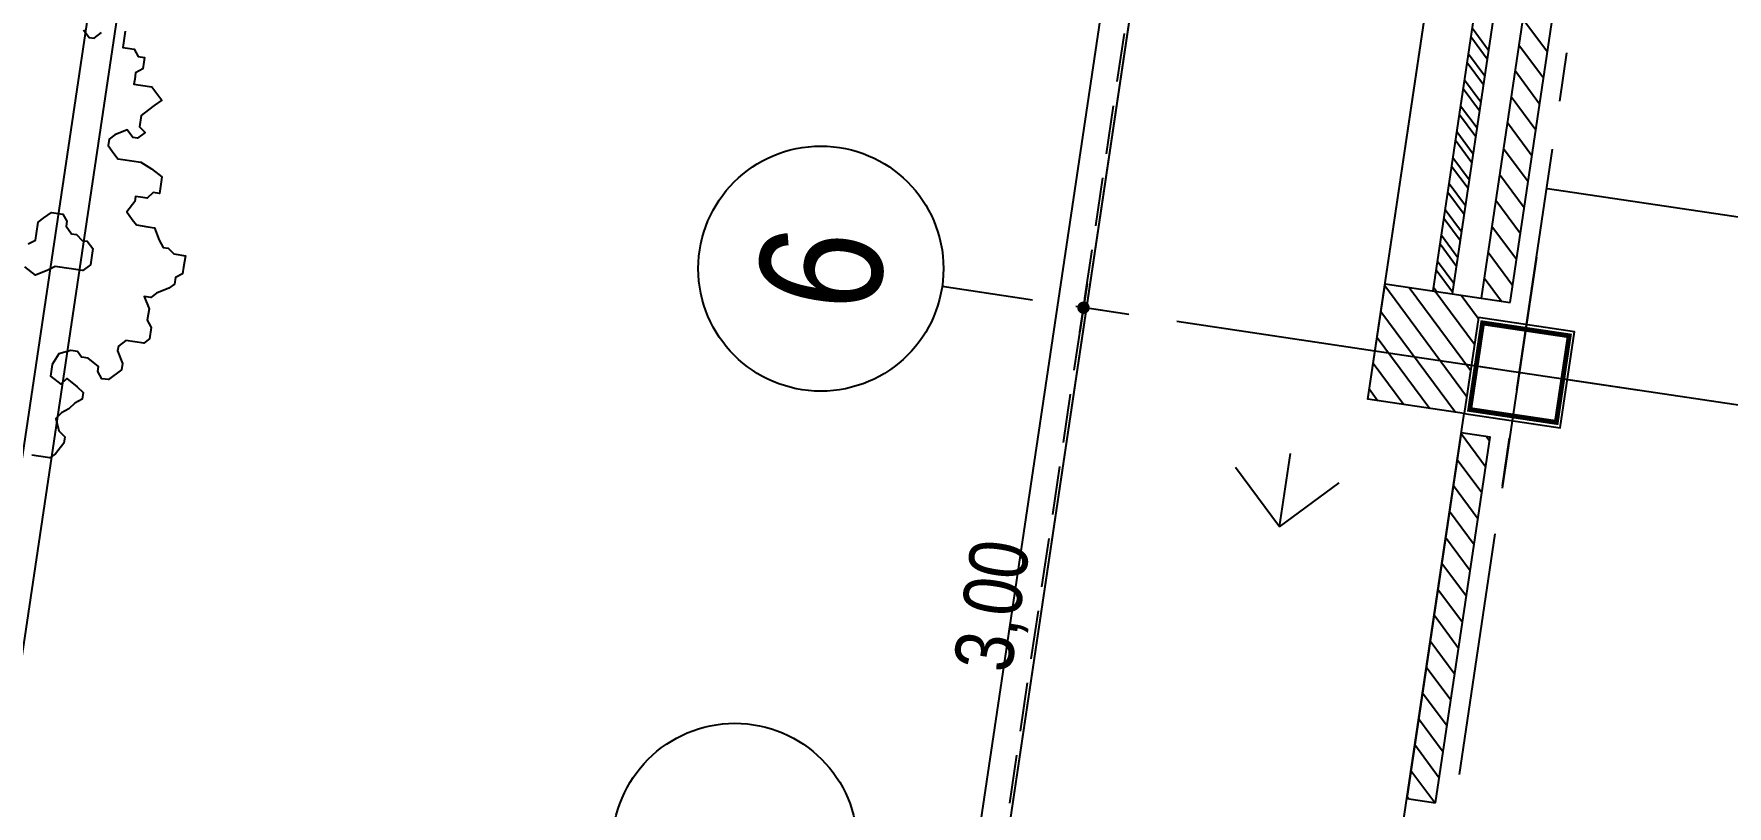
# Model space of a CAD drawing. Header units: millimetres. Extents: x 338 to 506, y 179 to 335.
# Drawn here: x 385.95 to 394.65, y 242.46 to 246.43 of the extents above; entities that cross this region are included whole.
import ezdxf
from ezdxf.enums import TextEntityAlignment as Align

# ---------------------------------------------------------------- set-up
doc = ezdxf.new("R2010")
doc.units = ezdxf.units.MM
doc.linetypes.add('CENTER', pattern=[2, 1.25, -0.25, 0.25, -0.25])
doc.linetypes.add('DASHED2', pattern=[0.375, 0.25, -0.125])
for name, color, linetype in [('ANDEN', 251, 'Continuous'), ('ARBOL-TOP', 3, 'Continuous'), ('COLUMNAS', 252, 'Continuous'), ('COTAS', 30, 'Continuous'), ('CUBIERTA', 254, 'Continuous'), ('EJES-COLUMNAS', 3, 'CENTER'), ('EJES_DE_COLUMNA', 255, 'DASHED2'), ('MUROS', 32, 'Continuous'), ('PISO', 253, 'Continuous')]:
    doc.layers.add(name, color=color, linetype=linetype)
doc.styles.get("Standard").update_dxf_attribs({"font": 'ARIALUNI.ttf'})
doc.styles.add('TECHNIC', font='txt')
doc.dimstyles.new('CONSTRUIME', dxfattribs={"dimtxt": 0.09, "dimasz": 0.027, "dimexe": 0.04, "dimexo": 0.1, "dimgap": 0.04, "dimtad": 1, "dimtih": 1, "dimtoh": 1, "dimdec": 4, "dimzin": 5, "dimdsep": 46, "dimtxsty": 'Standard', "dimcen": -0.05, "dimclrd": 253, "dimclre": 253, "dimclrt": 7, "dimadec": 0, "dimazin": 0, "dimtfac": 1, "dimtdec": 4, "dimtmove": 2, "dimatfit": 3, "dimfxl": 1, "dimtolj": 1, "dimarcsym": 0})

# ---------------------------------------------------------------- blocks, each defined once
blk = doc.blocks.new('ARBOLITO')
at = {"linetype": 'ByBlock'}
for points in [[(463.2229, 69.2171), (463.2312, 69.2088), (463.2375, 69.2088), (463.2458, 69.2171)], [(463.2749, 69.2233), (463.2749, 69.2171), (463.2749, 69.2026), (463.2811, 69.2026), (463.2894, 69.2026), (463.2956, 69.1943), (463.3039, 69.1943), (463.3039, 69.188), (463.3039, 69.1797), (463.2956, 69.1735), (463.2956, 69.1652), (463.2956, 69.1589), (463.3039, 69.1589), (463.3185, 69.1589), (463.333, 69.1444), (463.3247, 69.1361), (463.3185, 69.1298), (463.3102, 69.1215), (463.3102, 69.107), (463.3185, 69.1008), (463.3102, 69.0924), (463.3039, 69.0924), (463.2956, 69.1008), (463.2811, 69.0924), (463.2749, 69.0862), (463.2749, 69.0779), (463.2811, 69.0717), (463.2894, 69.0633), (463.2956, 69.0633), (463.3185, 69.0633), (463.333, 69.0571), (463.3476, 69.0488), (463.3476, 69.0426), (463.3476, 69.028), (463.3393, 69.028), (463.333, 69.0197), (463.3247, 69.0197), (463.3185, 69.0197), (463.3185, 69.0135), (463.3102, 68.9989), (463.3185, 68.9906), (463.3247, 68.9844), (463.3393, 68.9844), (463.3476, 68.9844), (463.3559, 68.9698), (463.3621, 68.9615), (463.3684, 68.9615), (463.3767, 68.9553), (463.3912, 68.9553), (463.3912, 68.9408), (463.3912, 68.9324), (463.3829, 68.9262), (463.3829, 68.9179), (463.3767, 68.9117), (463.3621, 68.9034), (463.3559, 68.8971), (463.3476, 68.8971), (463.3559, 68.8826), (463.3559, 68.868), (463.3621, 68.8597), (463.3621, 68.8452), (463.3559, 68.8389), (463.333, 68.8389), (463.3247, 68.8306), (463.3247, 68.8244), (463.333, 68.8098), (463.333, 68.8015), (463.3185, 68.787), (463.3102, 68.787), (463.3039, 68.7953), (463.3039, 68.8015), (463.2894, 68.8098), (463.2811, 68.8098), (463.2749, 68.8161), (463.2665, 68.8161), (463.252, 68.8098), (463.2458, 68.7953), (463.2458, 68.7808), (463.2603, 68.7724), (463.2665, 68.7808), (463.2811, 68.7724), (463.2894, 68.7662), (463.2894, 68.7579), (463.2811, 68.7517), (463.2749, 68.7434), (463.2665, 68.7371), (463.2603, 68.7288), (463.2665, 68.7143), (463.2749, 68.708), (463.2749, 68.6997), (463.2665, 68.6852), (463.2603, 68.6789), (463.2458, 68.6789), (463.2375, 68.6789)], [(463.2229, 69.2171), (463.2312, 69.2088), (463.2375, 69.2088), (463.2458, 69.2171)], [(463.2749, 69.2233), (463.2749, 69.2171), (463.2749, 69.2026), (463.2811, 69.2026), (463.2894, 69.2026), (463.2956, 69.1943), (463.3039, 69.1943), (463.3039, 69.188), (463.3039, 69.1797), (463.2956, 69.1735), (463.2956, 69.1652), (463.2956, 69.1589), (463.3039, 69.1589), (463.3185, 69.1589), (463.333, 69.1444), (463.3247, 69.1361), (463.3185, 69.1298), (463.3102, 69.1215), (463.3102, 69.107), (463.3185, 69.1008), (463.3102, 69.0924), (463.3039, 69.0924), (463.2956, 69.1008), (463.2811, 69.0924), (463.2749, 69.0862), (463.2749, 69.0779), (463.2811, 69.0717), (463.2894, 69.0633), (463.2956, 69.0633), (463.3185, 69.0633), (463.333, 69.0571), (463.3476, 69.0488), (463.3476, 69.0426), (463.3476, 69.028), (463.3393, 69.028), (463.333, 69.0197), (463.3247, 69.0197), (463.3185, 69.0197), (463.3185, 69.0135), (463.3102, 68.9989), (463.3185, 68.9906), (463.3247, 68.9844), (463.3393, 68.9844), (463.3476, 68.9844), (463.3559, 68.9698), (463.3621, 68.9615), (463.3684, 68.9615), (463.3767, 68.9553), (463.3912, 68.9553), (463.3912, 68.9408), (463.3912, 68.9324), (463.3829, 68.9262), (463.3829, 68.9179), (463.3767, 68.9117), (463.3621, 68.9034), (463.3559, 68.8971), (463.3476, 68.8971), (463.3559, 68.8826), (463.3559, 68.868), (463.3621, 68.8597), (463.3621, 68.8452), (463.3559, 68.8389), (463.333, 68.8389), (463.3247, 68.8306), (463.3247, 68.8244), (463.333, 68.8098), (463.333, 68.8015), (463.3185, 68.787), (463.3102, 68.787), (463.3039, 68.7953), (463.3039, 68.8015), (463.2894, 68.8098), (463.2811, 68.8098), (463.2749, 68.8161), (463.2665, 68.8161), (463.252, 68.8098), (463.2458, 68.7953), (463.2458, 68.7808), (463.2603, 68.7724), (463.2665, 68.7808), (463.2811, 68.7724), (463.2894, 68.7662), (463.2894, 68.7579), (463.2811, 68.7517), (463.2749, 68.7434), (463.2665, 68.7371), (463.2603, 68.7288), (463.2665, 68.7143), (463.2749, 68.708), (463.2749, 68.6997), (463.2665, 68.6852), (463.2603, 68.6789), (463.2458, 68.6789), (463.2375, 68.6789)], [(463.2375, 68.9179), (463.2312, 68.9179), (463.2229, 68.9117), (463.2084, 68.9034), (463.1938, 68.9117)], [(463.1938, 68.9408), (463.2021, 68.947), (463.2021, 68.9553), (463.2021, 68.9698), (463.2084, 68.9761), (463.2167, 68.9844), (463.2229, 68.9844), (463.2312, 68.9844), (463.2375, 68.9761), (463.2375, 68.9698), (463.2458, 68.9615), (463.252, 68.9615), (463.2603, 68.9553), (463.2665, 68.9553), (463.2749, 68.947), (463.2749, 68.9324), (463.2749, 68.9262), (463.2665, 68.9179), (463.2603, 68.9179), (463.252, 68.9179), (463.2458, 68.9179), (463.2375, 68.9179), (463.2375, 68.9179)], [(463.2375, 68.9179), (463.2312, 68.9179), (463.2229, 68.9117), (463.2084, 68.9034), (463.1938, 68.9117)], [(463.1938, 68.9408), (463.2021, 68.947), (463.2021, 68.9553), (463.2021, 68.9698), (463.2084, 68.9761), (463.2167, 68.9844), (463.2229, 68.9844), (463.2312, 68.9844), (463.2375, 68.9761), (463.2375, 68.9698), (463.2458, 68.9615), (463.252, 68.9615), (463.2603, 68.9553), (463.2665, 68.9553), (463.2749, 68.947), (463.2749, 68.9324), (463.2749, 68.9262), (463.2665, 68.9179), (463.2603, 68.9179), (463.252, 68.9179), (463.2458, 68.9179), (463.2375, 68.9179)]]:
    blk.add_lwpolyline(points, dxfattribs=at)
blk = doc.blocks.new('*X987')
at = {"color": 0}
for q in [(61.6486, 102.8223), (61.6486, 102.2835), (61.7602, 102.5529)]:
    blk.add_line((61.3792, 102.5529), q, dxfattribs=at)
blk = doc.blocks.new('*X86')
at = {"color": 0}
for p, q in [((2952.8718, 1981.9887), (2952.8613, 1981.9781)), ((2953.0065, 1981.9887), (2952.8613, 1981.8434)), ((2953.1412, 1981.9887), (2952.9912, 1981.8387)), ((2953.2759, 1981.9887), (2953.1259, 1981.8387)), ((2953.4106, 1981.9887), (2953.2606, 1981.8387)), ((2953.5453, 1981.9887), (2953.3953, 1981.8387)), ((2953.68, 1981.9887), (2953.53, 1981.8387)), ((2953.8148, 1981.9887), (2953.6648, 1981.8387)), ((2953.9495, 1981.9887), (2953.7995, 1981.8387)), ((2954.0842, 1981.9887), (2953.9342, 1981.8387)), ((2954.2189, 1981.9887), (2954.0689, 1981.8387)), ((2954.3536, 1981.9887), (2954.2036, 1981.8387)), ((2954.4883, 1981.9887), (2954.3383, 1981.8387)), ((2954.623, 1981.9887), (2954.473, 1981.8387)), ((2954.7577, 1981.9887), (2954.6077, 1981.8387)), ((2955.5659, 1981.9887), (2955.4613, 1981.8841)), ((2955.7006, 1981.9887), (2955.5506, 1981.8387)), ((2955.8353, 1981.9887), (2955.6853, 1981.8387)), ((2955.97, 1981.9887), (2955.82, 1981.8387)), ((2956.1047, 1981.9887), (2955.9547, 1981.8387)), ((2956.2394, 1981.9887), (2956.0894, 1981.8387)), ((2956.3741, 1981.9887), (2956.2241, 1981.8387)), ((2956.5088, 1981.9887), (2956.3588, 1981.8387)), ((2956.6435, 1981.9887), (2956.4935, 1981.8387)), ((2956.7782, 1981.9887), (2956.6282, 1981.8387)), ((2956.9129, 1981.9887), (2956.7629, 1981.8387)), ((2954.7613, 1981.8576), (2954.7424, 1981.8387))]:
    blk.add_line(p, q, dxfattribs=at)
blk = doc.blocks.new('*X93')
at = {"color": 0}
for p, q in [((2955.4613, 1982.2206), (2955.4794, 1982.2387)), ((2955.4692, 1982.1387), (2955.5692, 1982.2387)), ((2955.5141, 1982.1387), (2955.6141, 1982.2387)), ((2955.6039, 1982.1387), (2955.7039, 1982.2387)), ((2955.6488, 1982.1387), (2955.7488, 1982.2387)), ((2955.7386, 1982.1387), (2955.8386, 1982.2387)), ((2955.7835, 1982.1387), (2955.8835, 1982.2387)), ((2955.8733, 1982.1387), (2955.9733, 1982.2387)), ((2955.9182, 1982.1387), (2956.0182, 1982.2387)), ((2956.008, 1982.1387), (2956.108, 1982.2387)), ((2956.0529, 1982.1387), (2956.1529, 1982.2387)), ((2956.1427, 1982.1387), (2956.2427, 1982.2387)), ((2956.1876, 1982.1387), (2956.2876, 1982.2387)), ((2956.2774, 1982.1387), (2956.3774, 1982.2387)), ((2956.3223, 1982.1387), (2956.4223, 1982.2387)), ((2956.4121, 1982.1387), (2956.5121, 1982.2387)), ((2956.457, 1982.1387), (2956.557, 1982.2387)), ((2956.5468, 1982.1387), (2956.6468, 1982.2387)), ((2956.5917, 1982.1387), (2956.6917, 1982.2387)), ((2956.6815, 1982.1387), (2956.7815, 1982.2387)), ((2956.7264, 1982.1387), (2956.8264, 1982.2387))]:
    blk.add_line(p, q, dxfattribs=at)
blk = doc.blocks.new('SALON_MULTIPLE')
at = {"layer": 'MUROS', "color": 32}
for p, q in [((2954.8613, 1981.98867), (2954.8613, 1982.48867)), ((2954.8613, 1982.48867), (2955.4613, 1982.48867)), ((2954.8613, 1982.48867), (2961.4249, 1982.48867)), ((2955.4613, 1982.48867), (2955.4613, 1981.98867))]:
    blk.add_line(p, q, dxfattribs=at)
at = {"layer": 'MUROS', "linetype": 'Continuous'}
for p, q in [((2955.31771, 1982.48867), (2954.8613, 1982.03226)), ((2955.18301, 1982.48867), (2954.8613, 1982.16696)), ((2955.0483, 1982.48867), (2954.8613, 1982.30167)), ((2954.9136, 1982.48867), (2954.8613, 1982.43637)), ((2955.45242, 1982.48867), (2954.95242, 1981.98867)), ((2955.4613, 1982.36285), (2955.08712, 1981.98867)), ((2955.4613, 1982.22815), (2955.22182, 1981.98867)), ((2955.4613, 1982.09344), (2955.35653, 1981.98867))]:
    blk.add_line(p, q, dxfattribs=at)
at = {"layer": 'MUROS', "color": 30}
for p, q in [((2955.4613, 1982.23867), (2961.4249, 1982.23867)), ((2955.4613, 1982.13867), (2961.4249, 1982.13867))]:
    blk.add_line(p, q, dxfattribs=at)
at = {"layer": 'MUROS'}
for points in [[(2952.8613, 1981.83867), (2954.7613, 1981.83867), (2954.7613, 1981.98867), (2952.8613, 1981.98867), (2952.8613, 1981.83867)], [(2955.4613, 1981.83867), (2961.8749, 1981.83867), (2961.8749, 1981.98867), (2955.4613, 1981.98867), (2955.4613, 1981.83867)]]:
    blk.add_lwpolyline(points, dxfattribs=at)
at = {"layer": 'PISO'}
blk.add_line((2956.06736, 1972.97534), (2956.06736, 1981.73534), dxfattribs=at)
at = {"linetype": 'Continuous'}
blk.add_blockref('*X93', (0, 0), dxfattribs=at)
at = {"layer": 'MUROS', "linetype": 'Continuous'}
blk.add_blockref('*X86', (0, 0), dxfattribs=at)
blk = doc.blocks.new('ARROW')
at = {"layer": 'COTAS', "color": 1}
blk.add_line((2.5, 0), (-2.5, 0), dxfattribs=at)
at = {"layer": 'COTAS', "color": 1, "const_width": 0.635}
blk.add_lwpolyline([(-0.32, 0, 1), (0.32, 0, 1)], format="xyb", close=True, dxfattribs=at)
blk = doc.blocks.new('*U712')
at = {"layer": 'EJES_DE_COLUMNA', "color": 7, "style": 'TECHNIC'}
blk.add_text('3,00', height=0.3, dxfattribs=at).set_placement((691.6487, 199.0935))
blk = doc.blocks.new('*D637')
at = {"layer": 'DEFPOINTS', "color": 0, "transparency": 16777216}
for p in [(693.5663, 199.0013), (690.5663, 198.789), (693.5663, 198.789)]:
    blk.add_point(p, dxfattribs=at)
at = {"layer": 'EJES_DE_COLUMNA', "color": 253, "transparency": 16777216}
for p, q in [((690.5663, 198.9013), (690.5663, 199.0413)), ((690.6163, 199.0013), (693.5163, 199.0013)), ((693.5663, 198.9013), (693.5663, 199.0413))]:
    blk.add_line(p, q, dxfattribs=at)
at = {"transparency": 16777216}
blk.add_blockref('*U712', (0, 0), dxfattribs=at)
at = {"layer": 'EJES_DE_COLUMNA', "color": 253, "transparency": 16777216, "xscale": 0.05, "yscale": 0.05, "zscale": 0.05, "rotation": 180}
blk.add_blockref('ARROW', (690.5663, 199.0013), dxfattribs=at)
at = {"layer": 'EJES_DE_COLUMNA', "color": 253, "transparency": 16777216, "xscale": 0.05, "yscale": 0.05, "zscale": 0.05}
blk.add_blockref('ARROW', (693.5663, 199.0013), dxfattribs=at)
blk = doc.blocks.new('*U713')
at = {"layer": 'EJES_DE_COLUMNA', "color": 7, "style": 'TECHNIC'}
blk.add_text('7,51', height=0.3, dxfattribs=at).set_placement((696.9691, 199.0935))
blk = doc.blocks.new('*D638')
at = {"layer": 'DEFPOINTS', "color": 0, "transparency": 16777216}
for p in [(701.0799, 199.0013), (693.5663, 198.789), (701.0799, 198.789)]:
    blk.add_point(p, dxfattribs=at)
at = {"layer": 'EJES_DE_COLUMNA', "color": 253, "transparency": 16777216}
for p, q in [((693.5663, 198.9013), (693.5663, 199.0413)), ((693.6163, 199.0013), (701.0299, 199.0013)), ((701.0799, 198.9013), (701.0799, 199.0413))]:
    blk.add_line(p, q, dxfattribs=at)
at = {"transparency": 16777216}
blk.add_blockref('*U713', (0, 0), dxfattribs=at)
at = {"layer": 'EJES_DE_COLUMNA', "color": 253, "transparency": 16777216, "xscale": 0.05, "yscale": 0.05, "zscale": 0.05, "rotation": 180}
blk.add_blockref('ARROW', (693.5663, 199.0013), dxfattribs=at)
at = {"layer": 'EJES_DE_COLUMNA', "color": 253, "transparency": 16777216, "xscale": 0.05, "yscale": 0.05, "zscale": 0.05}
blk.add_blockref('ARROW', (701.0799, 199.0013), dxfattribs=at)
blk = doc.blocks.new('COLUMNAS')
at = {"layer": 'COLUMNAS', "color": 6}
blk.add_lwpolyline([(-584.4662, 220.8193), (-584.9662, 220.8193), (-584.9662, 220.3193), (-584.4662, 220.3193), (-584.4662, 220.8193)], dxfattribs=at)
at = {"layer": 'COLUMNAS', "color": 6, "const_width": 0.025}
blk.add_lwpolyline([(-584.9412, 220.3434), (-584.4912, 220.3434), (-584.4912, 220.7935), (-584.9412, 220.7935)], close=True, dxfattribs=at)
at = {"layer": 'EJES-COLUMNAS'}
for p, q in [((-584.7162, 219.9571), (-584.7162, 221.1571)), ((-584.7162, 219.9571), (-584.7162, 221.1571)), ((-584.1162, 220.5693), (-585.3162, 220.5693))]:
    blk.add_line(p, q, dxfattribs=at)
blk = doc.blocks.new('EJES_ESTRUCTURALES')
at = {"layer": 'EJES_DE_COLUMNA', "color": 9, "linetype": 'CENTER'}
for p, q in [((693.56628, 131.2663), (693.56628, 199.7363)), ((661.47768, 196.7363), (759.37077, 196.7363))]:
    blk.add_line(p, q, dxfattribs=at)
at = {"layer": 'EJES_DE_COLUMNA', "color": 9, "linetype": 'Continuous'}
for centre in [(690.56628, 200.3663), (693.56628, 200.3663)]:
    blk.add_circle(centre, 0.63, dxfattribs=at)
at = {"layer": 'EJES_DE_COLUMNA', "color": 1, "style": 'TECHNIC'}
blk.add_text('6', height=0.63, dxfattribs=at).set_placement((693.56628, 200.3663), align=Align.MIDDLE)
at = {"layer": 'EJES_DE_COLUMNA'}
for base, p1, p2, picture, middle in [((693.56628, 199.00127), (690.56628, 198.78901), (693.56628, 198.78901), '*D637', (692.06628, 199.21737)), ((701.07988, 199.00127), (693.56628, 198.78901), (701.07988, 198.78901), '*D638', (697.32308, 199.21737))]:
    dim = blk.add_linear_dim(base=base, p1=p1, p2=p2, dimstyle='CONSTRUIME', override={"dimtxt": 0.3, "dimasz": 0.05}, dxfattribs=at)
    dim.commit()
    dim.dimension.update_dxf_attribs({"geometry": picture, "text_midpoint": middle})
blk = doc.blocks.new('A$C7152A42C')
at = {"layer": 'ANDEN'}
for p, q in [((70.659, 103.85105), (59.0954, 103.85105)), ((70.509, 103.70105), (59.2454, 103.70105))]:
    blk.add_line(p, q, dxfattribs=at)
for points in [[(59.0954, 108.85105), (59.0954, 113.85105), (60.0954, 113.85105), (60.0954, 118.85105), (59.0954, 118.85105), (59.0954, 123.85105), (60.0954, 123.85105), (60.0954, 136.18757), (70.659, 135.51684), (70.659, 108.85105)], [(59.2454, 109.00105), (59.2454, 113.70105), (60.2454, 113.70105), (60.2454, 119.00105), (59.2454, 119.00105), (59.2454, 123.70105), (60.2454, 123.70105), (60.2454, 136.02774), (70.509, 135.37606), (70.509, 109.00105)], [(70.509, 103.70105), (59.2454, 103.70105), (59.2454, 102.20105), (59.2454, 101.70105), (62.0954, 101.70105), (62.0954, 102.20105), (69.259, 102.20105), (69.259, 101.70105), (70.509, 101.70105)]]:
    blk.add_lwpolyline(points, close=True, dxfattribs=at)
at = {"layer": 'ANDEN', "color": 251, "linetype": 'Continuous'}
blk.add_blockref('*X987', (0, 0), dxfattribs=at)
at = {"layer": 'ARBOL-TOP', "color": 3, "linetype": 'ByBlock', "xscale": 4.090679926752369, "yscale": 4.090679926752369, "zscale": 4.090679926752369, "rotation": 270}
blk.add_blockref('ARBOLITO', (-220.14418, 2003.90737), dxfattribs=at)
at = {"layer": 'CUBIERTA'}
blk.add_blockref('COLUMNAS', (647.06158, -119.11823), dxfattribs=at)
at = {"layer": 'EJES_DE_COLUMNA'}
blk.add_blockref('EJES_ESTRUCTURALES', (-631.22088, -95.28525), dxfattribs=at)
at = {"layer": 'MUROS', "color": 4}
blk.add_blockref('SALON_MULTIPLE', (-2892.7659, -1880.28762), dxfattribs=at)

msp = doc.modelspace()

# ---------------------------------------------------------------- block references
at = {"layer": 'MUROS', "color": 32, "rotation": 81.53046525965426}
msp.add_blockref('A$C7152A42C', (484.7482, 168.0844), dxfattribs=at)

doc.saveas('drawing.dxf')
